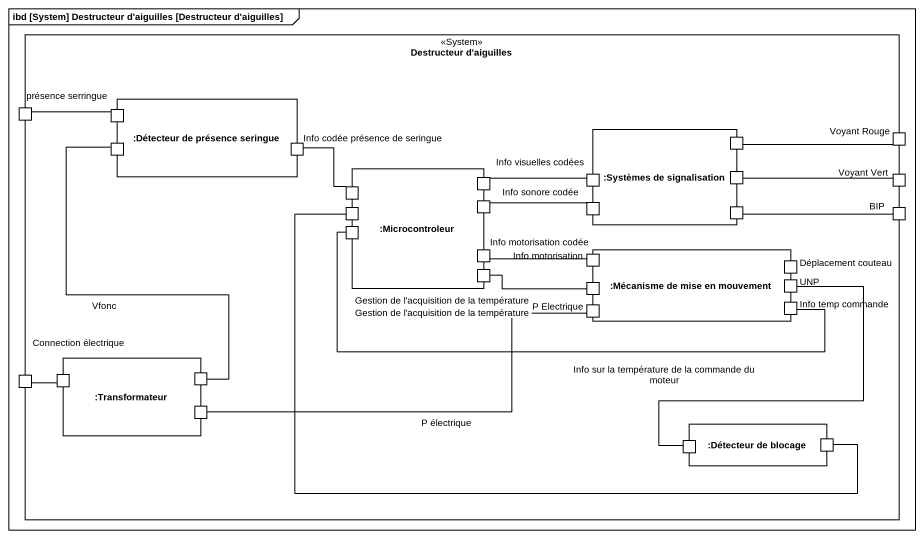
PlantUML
@startuml
mainframe ibd [System] Destructeur d'aiguilles [Destructeur d'aiguilles]
rectangle "Destructeur d'aiguilles" as Destructeur_d_aiguilles <<System>> {
  port "présence serringue" as présence_serringue
  rectangle ":Détecteur de présence seringue" as Détecteur_de_présence {
    port " " as port1
    port " " as port2
    port " " as port3
  }
  rectangle ":Systèmes de signalisation" as Systèmes_de_signalisation {
    port " " as port4
    port " " as port8
    port " " as port9
    port " " as port10
    port " " as port13
  }
  port "Voyant Rouge" as Voyant_Rouge
  rectangle ":Microcontroleur" as Microcontroleur {
    port " " as port5
    port " " as port6
    port " " as port7
    port " " as port11
    port " " as port12
    port " " as port14
    port " " as port15
  }
  port "Voyant Vert" as Voyant_Vert
  port BIP
  rectangle ":Mécanisme de mise en mouvement" as Mécanisme_de_mise_en {
    port "Info motorisation" as Info_motorisation
    port "Déplacement couteau" as Déplacement_couteau
    port UNP
    port "P Electrique" as P_Electrique
    port " " as port16
    port "Info temp commande" as Info_temp_commande
  }
  rectangle ":Transformateur" as Transformateur {
    port " " as port17
    port " " as port18
    port " " as port19
  }
  port "Connection électrique" as Connection_électrique
  rectangle ":Détecteur de blocage" as Détecteur_de_blocage {
    port " " as port20
    port " " as port21
  }
}
présence_serringue -right- port1
port3 -- port5 : Info codée présence de seringue
port4 -right- Voyant_Rouge
port6 -right- port9 : Info sonore codée
port7 -right- port8 : Info visuelles codées
port10 -right- Voyant_Vert
port13 -right- BIP
port14 -right- port16 : Gestion de l'acquisition de la température\nGestion de l'acquisition de la température
port15 -right- Info_motorisation : Info motorisation codée
UNP -- port20
Info_temp_commande -left- port11 : Info sur la température de la commande du moteur
Connection_électrique -right- port17
port18 -up- port2 : Vfonc
port19 -right- P_Electrique : P électrique
port21 -left- port12
@enduml
